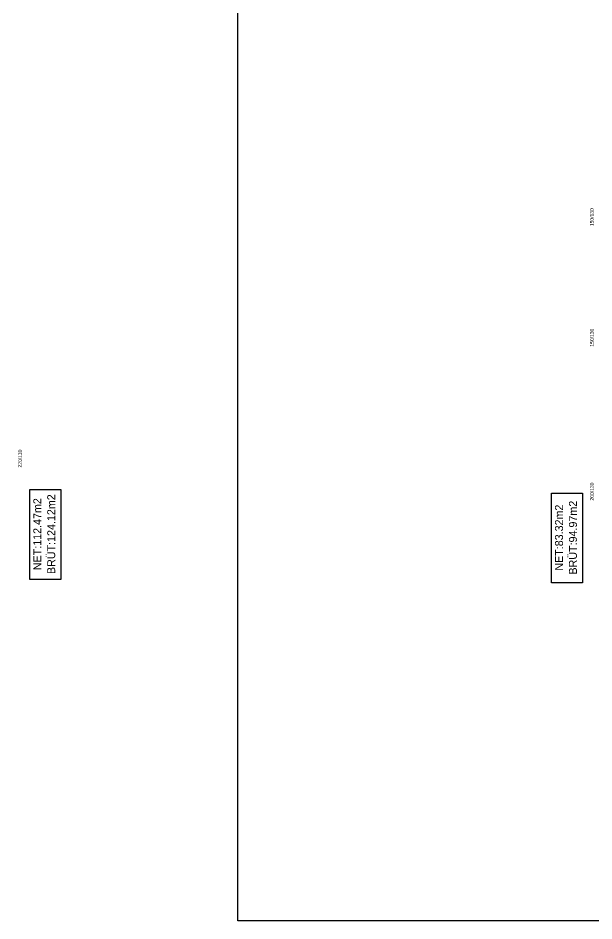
# Model space of a CAD drawing. Header units: centimetres. Extents: x 562865 to 1310255, y -148070 to 32737.
# Drawn here: x 615518 to 616957, y 16249 to 18504 of the extents above; entities that cross this region are included whole.
import ezdxf
from ezdxf.enums import TextEntityAlignment as Align

# ---------------------------------------------------------------- set-up
doc = ezdxf.new("R2010")
doc.units = ezdxf.units.CM
doc.header["$LTSCALE"] = 2.5
for name, color, linetype in [('alan', 7, 'Continuous'), ('penc-yazi', 7, 'Continuous'), ('tarama', 173, 'Continuous')]:
    doc.layers.add(name, color=color, linetype=linetype)
doc.layers.add('GÖRÜNÜŞLER', color=96, linetype='Continuous', lineweight=25)
doc.styles.add('PINAR', font='comic.ttf')

msp = doc.modelspace()

# ---------------------------------------------------------------- linework, layer by layer
at = {"layer": 'GÖRÜNÜŞLER', "lineweight": 30}
for points in [[(615547.5, 17102.2), (615547.5, 17326.8), (615625, 17326.8), (615625, 17102.2)], [(616851, 17093.4), (616851, 17318), (616928.6, 17318), (616928.6, 17093.4)]]:
    msp.add_lwpolyline(points, close=True, dxfattribs=at)
at = {"layer": 'tarama', "color": 1}
msp.add_lwpolyline([(616067.7, 20444.8), (624435.5, 20444.8), (624435.5, 16249.3), (616067.7, 16249.3)], close=True, dxfattribs=at)

# ---------------------------------------------------------------- texts
at = {"layer": 'alan', "lineweight": 90, "style": 'PINAR'}
for s, p in [('NET:112.47m2', (615576.6, 17215.3)), ('BRÜT:124.12m2', (615611.4, 17215.3)), ('BRÜT:94.97m2', (616914.9, 17206.6)), ('NET:83.32m2', (616880.1, 17206.6))]:
    msp.add_text(s, height=20, rotation=90, dxfattribs=at).set_placement(p, align=Align.CENTER)
at = {"layer": 'penc-yazi', "style": 'PINAR'}
for s, p in [('150/130', (616952.3, 18007)), ('150/130', (616952.3, 17706.1)), ('220/130', (615523.4, 17404.1)), ('200/130', (616952.3, 17321.7))]:
    msp.add_text(s, height=9, rotation=90, dxfattribs=at).set_placement(p, align=Align.MIDDLE_CENTER)

doc.saveas('drawing.dxf')
